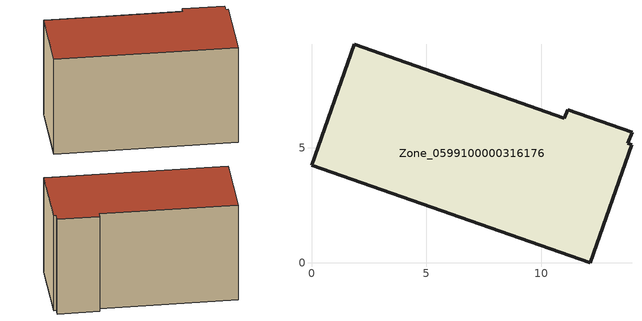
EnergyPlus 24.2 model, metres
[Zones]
Zone_0599100000316176
 floor ground (C_G): 12.13,0 0,4.25 1.86,9.5 11.01,6.28 11.14,6.66 13.94,5.67 13.76,5.19 13.94,5.13 z0.51
 wall outside (C_F): 0,4.25 12.13,0 13.94,5.13 13.76,5.19 13.94,5.67 11.14,6.66 11.01,6.28 1.86,9.5 0,4.25 z0.51:8
 roof outside (C_R): 13.94,5.13 13.76,5.19 13.94,5.67 11.14,6.66 11.01,6.28 1.86,9.5 0,4.25 12.13,0 z8
[BUILDING]
Pand.0599100000316176: North Axis=0; Terrain=City; Loads Convergence Tolerance Value=0.04; Temperature Convergence Tolerance Value=0.4; Solar Distribution=FullExterior; Maximum Number of Warmup Days=25; Minimum Number of Warmup Days=1
[Site:Location]
Rotterdam.The.Hague.AP_ZH_NLD Design_Conditions: Latitude=51.96; Longitude=4.45; Time Zone=1; Elevation=-4.5
[SITE:GROUNDTEMPERATURE:BUILDINGSURFACE]
18, 18, 18, 18, 18, 18, 18, 18, 18, 18, 18, 18
[MATERIAL] Thermal Absorptance=0.9; Solar Absorptance=0.7; Visible Absorptance=0.7
Name | Roughness | Thickness | Conductivity | Density | Specific Heat
G.TC.1975-1991 | MediumSmooth | 0.15 | 0.288461 | 540 | 1210
F.TC.1975-1991 | Rough | 0.3 | 0.230769 | 1920 | 840
R.TC.1975-1991 | MediumRough | 0.2 | 0.153846 | 1500 | 1000
[CONSTRUCTION]
C_G: G.TC.1975-1991
C_F: F.TC.1975-1991
C_R: R.TC.1975-1991
[ZONE]
Zone_0599100000316176: Type=1; Multiplier=1; Ceiling Height=Autocalculate; Volume=Autocalculate; Floor Area=autocalculate; Part of Total Floor Area=Yes
[ZONEINFILTRATION:DESIGNFLOWRATE]
Infil_Zone_0599100000316176: Zone or ZoneList or Space or SpaceList=Zone_0599100000316176; Schedule=AlwaysOn; Design Flow Rate Calculation Method=Flow/Area; Flow Rate per Floor Area=0.003; Constant Term Coefficient=1; Temperature Term Coefficient=0; Velocity Term Coefficient=0; Velocity Squared Term Coefficient=0
[HVACTEMPLATE:ZONE:IDEALLOADSAIRSYSTEM]
Zone_0599100000316176: Maximum Heating Supply Air Temperature=50; Minimum Cooling Supply Air Temperature=13; Maximum Heating Supply Air Humidity Ratio=0.0156; Minimum Cooling Supply Air Humidity Ratio=0.0077; Heating Limit=NoLimit; Cooling Limit=NoLimit; Dehumidification Control Type=ConstantSensibleHeatRatio; Cooling Sensible Heat Ratio=0.7; Dehumidification Setpoint=60; Humidification Control Type=None; Humidification Setpoint=30; Outdoor Air Method=None; Outdoor Air Flow Rate per Person=0.00944; Outdoor Air Flow Rate per Zone Floor Area=0; Outdoor Air Flow Rate per Zone=0; Demand Controlled Ventilation Type=None; Outdoor Air Economizer Type=NoEconomizer; Heat Recovery Type=None; Sensible Heat Recovery Effectiveness=0.7; Latent Heat Recovery Effectiveness=0.65
[ZONECONTROL:THERMOSTAT]
ThermostatControl_Zone_0599100000316176: Zone or ZoneList=Zone_0599100000316176; Control Type Schedule=DualSetpointControlType; Control 1=Thermostat_Zone_0599100000316176; Temperature Difference Between Cutout And Setpoint=0
[THERMOSTATSETPOINT:DUALSETPOINT]
Thermostat_Zone_0599100000316176: Heating Setpoint Temperature Schedule=HeatingSetpoint_Zone_0599100000316176; Cooling Setpoint Temperature Schedule=CoolingSetpoint_Zone_0599100000316176
[SCHEDULE:COMPACT]
HeatingSetpoint_Zone_0599100000316176: Through: 12/31, For: AllDays, Until: 24:00, 21
CoolingSetpoint_Zone_0599100000316176: Through: 12/31, For: AllDays, Until: 24:00, 24
DualSetpointControlType: Through: 12/31, For: AllDays, Until: 24:00, 4
AlwaysOn: Through: 12/31, For: AllDays, Until: 24:00, 1
